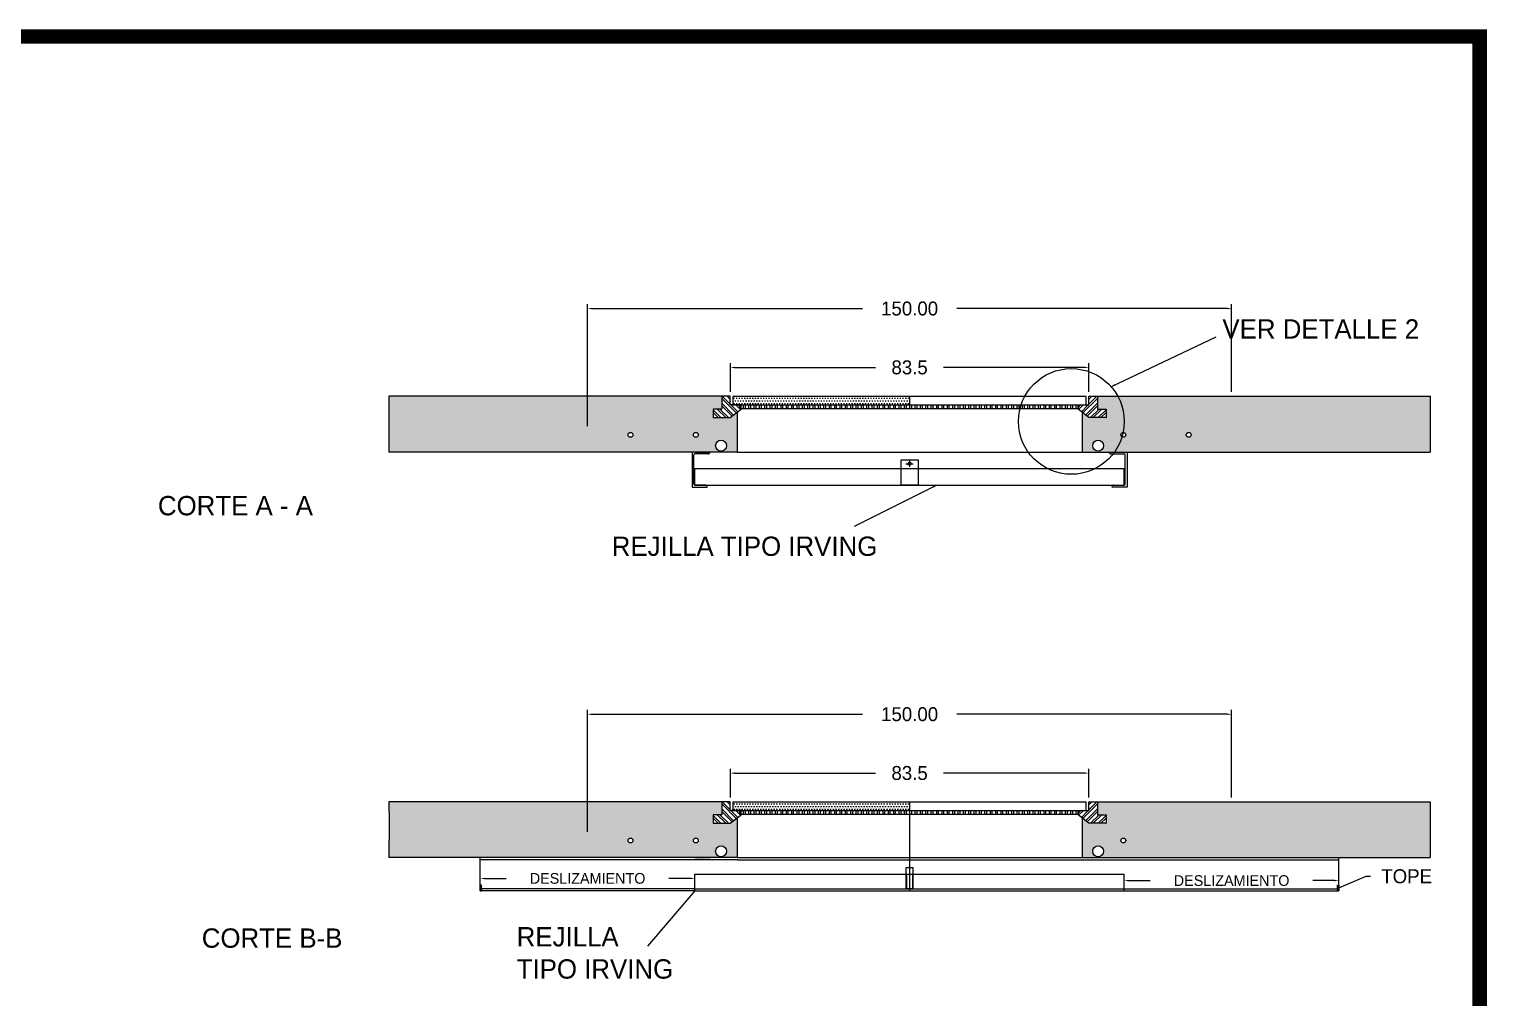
# Model space of a CAD drawing. Header units: centimetres. Extents: x 97 to 420531, y -2964 to 2316.
# Drawn here: x 2044 to 2723, y 1347 to 1798 of the extents above; entities that cross this region are included whole.
import ezdxf

# ---------------------------------------------------------------- set-up
doc = ezdxf.new("R2010")
doc.units = ezdxf.units.CM
doc.header["$LTSCALE"] = 10
doc.header["$MEASUREMENT"] = 0
doc.layers.get('0').update_dxf_attribs({"linetype": 'CONTINUOUS'})
doc.layers.get('DEFPOINTS').update_dxf_attribs({"color": 2, "linetype": 'CONTINUOUS'})
for name, color, linetype in [('acero', 7, 'CONTINUOUS'), ('CONCRETO', 7, 'CONTINUOUS'), ('Dimensiones', 7, 'CONTINUOUS'), ('HERRAJE', 13, 'CONTINUOUS'), ('MALLA', 5, 'CONTINUOUS'), ('MARCO', 7, 'CONTINUOUS'), ('REGISTRO', 1, 'CONTINUOUS'), ('TAPA', 120, 'CONTINUOUS'), ('TEXTOS', 7, 'CONTINUOUS'), ('VARILLAS', 30, 'CONTINUOUS')]:
    doc.layers.add(name, color=color, linetype=linetype)
doc.styles.get("Standard").update_dxf_attribs({"font": ''})
doc.styles.get('Standard').set_extended_font_data('Zurich Ex BT')
doc.dimstyles.get("Standard").update_dxf_attribs({"dimtxt": 6.5, "dimasz": 2, "dimexe": 2, "dimexo": 2, "dimgap": 5, "dimtad": 0, "dimtih": 1, "dimtoh": 1, "dimzin": 0, "dimdsep": 46, "dimtxsty": 'Standard', "dimcen": 0.09, "dimclrt": 256, "dimadec": 0, "dimazin": 0, "dimtfac": 1, "dimtofl": 0, "dimtmove": 0, "dimatfit": 3, "dimfxl": 0, "dimtolj": 1, "dimtzin": 0, "dimarcsym": 0})

# ---------------------------------------------------------------- blocks, each defined once
blk = doc.blocks.new('*D10')
at = {"layer": 'DEFPOINTS', "color": 0}
for p in [(2303.93, 1668.15), (2603.93, 1627.34), (2303.93, 1611.34)]:
    blk.add_point(p, dxfattribs=at)
at = {"layer": 'Dimensiones', "color": 0, "lineweight": -2}
for p, q in [((2303.93, 1613.34), (2303.93, 1670.15)), ((2305.93, 1668.15), (2431.97, 1668.15)), ((2601.93, 1668.15), (2475.88, 1668.15)), ((2603.93, 1629.34), (2603.93, 1670.15))]:
    blk.add_line(p, q, dxfattribs=at)
at = {"layer": 'Dimensiones', "color": 0}
for points in [[(2305.93, 1668.49), (2305.93, 1667.82), (2303.93, 1668.15)], [(2601.93, 1668.49), (2601.93, 1667.82), (2603.93, 1668.15)]]:
    blk.add_solid(points, dxfattribs=at)
at = {"layer": 'Dimensiones', "insert": (2453.93, 1668.15), "char_height": 6.5, "attachment_point": 5}
blk.add_mtext('\\A1;150.00', dxfattribs=at)
blk = doc.blocks.new('*D11')
at = {"layer": 'DEFPOINTS', "color": 0}
for p in [(2537.43, 1640.74), (2370.43, 1627.34), (2537.43, 1627.34)]:
    blk.add_point(p, dxfattribs=at)
at = {"layer": 'Dimensiones', "color": 0, "lineweight": -2}
for p, q in [((2370.43, 1629.34), (2370.43, 1642.74)), ((2372.43, 1640.74), (2438.07, 1640.74)), ((2535.43, 1640.74), (2469.78, 1640.74)), ((2537.43, 1629.34), (2537.43, 1642.74))]:
    blk.add_line(p, q, dxfattribs=at)
at = {"layer": 'Dimensiones', "color": 0}
for points in [[(2372.43, 1641.07), (2372.43, 1640.4), (2370.43, 1640.74)], [(2535.43, 1641.07), (2535.43, 1640.4), (2537.43, 1640.74)]]:
    blk.add_solid(points, dxfattribs=at)
at = {"layer": 'Dimensiones', "insert": (2453.93, 1640.74), "char_height": 6.5, "attachment_point": 5}
blk.add_mtext('\\A1;83.5', dxfattribs=at)
blk = doc.blocks.new('*D12')
at = {"layer": 'DEFPOINTS', "color": 0}
for p in [(2303.93, 1479.19), (2603.93, 1438.39), (2303.93, 1422.39)]:
    blk.add_point(p, dxfattribs=at)
at = {"layer": 'Dimensiones', "color": 0, "lineweight": -2}
for p, q in [((2303.93, 1424.39), (2303.93, 1481.19)), ((2603.93, 1440.39), (2603.93, 1481.19)), ((2305.93, 1479.19), (2431.97, 1479.19)), ((2601.93, 1479.19), (2475.88, 1479.19))]:
    blk.add_line(p, q, dxfattribs=at)
at = {"layer": 'Dimensiones', "color": 0}
for points in [[(2305.93, 1479.53), (2305.93, 1478.86), (2303.93, 1479.19)], [(2601.93, 1479.53), (2601.93, 1478.86), (2603.93, 1479.19)]]:
    blk.add_solid(points, dxfattribs=at)
at = {"layer": 'Dimensiones', "insert": (2453.93, 1479.19), "char_height": 6.5, "attachment_point": 5}
blk.add_mtext('\\A1;150.00', dxfattribs=at)
blk = doc.blocks.new('*D13')
at = {"layer": 'DEFPOINTS', "color": 0}
for p in [(2537.43, 1451.78), (2370.43, 1438.39), (2537.43, 1438.39)]:
    blk.add_point(p, dxfattribs=at)
at = {"layer": 'Dimensiones', "color": 0, "lineweight": -2}
for p, q in [((2370.43, 1440.39), (2370.43, 1453.78)), ((2537.43, 1440.39), (2537.43, 1453.78)), ((2372.43, 1451.78), (2438.07, 1451.78)), ((2535.43, 1451.78), (2469.78, 1451.78))]:
    blk.add_line(p, q, dxfattribs=at)
at = {"layer": 'Dimensiones', "color": 0}
for points in [[(2372.43, 1452.11), (2372.43, 1451.44), (2370.43, 1451.78)], [(2535.43, 1452.11), (2535.43, 1451.44), (2537.43, 1451.78)]]:
    blk.add_solid(points, dxfattribs=at)
at = {"layer": 'Dimensiones', "insert": (2453.93, 1451.78), "char_height": 6.5, "attachment_point": 5}
blk.add_mtext('\\A1;83.5', dxfattribs=at)
blk = doc.blocks.new('*D45')
at = {"layer": 'acero', "color": 0, "lineweight": -2}
for p, q in [((2253.93, 1398.93), (2253.93, 1404.71)), ((2255.93, 1402.71), (2266.04, 1402.71)), ((2351.93, 1402.71), (2341.81, 1402.71)), ((2353.93, 1398.93), (2353.93, 1404.71))]:
    blk.add_line(p, q, dxfattribs=at)
at = {"layer": 'acero', "color": 0}
for points in [[(2255.93, 1403.04), (2255.93, 1402.38), (2253.93, 1402.71)], [(2351.93, 1403.04), (2351.93, 1402.38), (2353.93, 1402.71)]]:
    blk.add_solid(points, dxfattribs=at)
at = {"layer": 'DEFPOINTS', "color": 0}
for p in [(2353.93, 1402.71), (2253.93, 1396.93), (2353.93, 1396.93)]:
    blk.add_point(p, dxfattribs=at)
at = {"layer": 'acero', "insert": (2303.93, 1402.71), "char_height": 5, "attachment_point": 5}
blk.add_mtext('\\A1;DESLIZAMIENTO', dxfattribs=at)
blk = doc.blocks.new('*D46')
at = {"layer": 'acero', "color": 0, "lineweight": -2}
for p, q in [((2553.93, 1398.93), (2553.93, 1403.68)), ((2555.93, 1401.68), (2566.04, 1401.68)), ((2651.93, 1401.68), (2641.81, 1401.68)), ((2653.93, 1398.93), (2653.93, 1403.68))]:
    blk.add_line(p, q, dxfattribs=at)
at = {"layer": 'acero', "color": 0}
for points in [[(2555.93, 1402.01), (2555.93, 1401.35), (2553.93, 1401.68)], [(2651.93, 1402.01), (2651.93, 1401.35), (2653.93, 1401.68)]]:
    blk.add_solid(points, dxfattribs=at)
at = {"layer": 'DEFPOINTS', "color": 0}
for p in [(2653.93, 1401.68), (2553.93, 1396.93), (2653.93, 1396.93)]:
    blk.add_point(p, dxfattribs=at)
at = {"layer": 'acero', "insert": (2603.93, 1401.68), "char_height": 5, "attachment_point": 5}
blk.add_mtext('\\A1;DESLIZAMIENTO', dxfattribs=at)
blk = doc.blocks.new('Marco y Logo')
at = {"layer": 'MARCO', "linetype": 'Continuous', "const_width": 6.79}
blk.add_lwpolyline([(2719.43, 100), (2719.43, 1794.92), (100, 1794.92), (100, 100)], close=True, dxfattribs=at)
blk = doc.blocks.new('Marco y LogoS')
at = {"layer": 'MARCO', "linetype": 'Continuous', "const_width": 6.79}
blk.add_lwpolyline([(2719.43, 100), (2719.43, 1794.92), (100, 1794.92), (100, 100)], close=True, dxfattribs=at)
at = {"layer": 'Dimensiones'}
blk.add_blockref('Marco y Logo', (0, 0), dxfattribs=at)

msp = doc.modelspace()

# ---------------------------------------------------------------- hatches: boundary and pattern name
at = {"layer": 'acero'}
h = msp.add_hatch(dxfattribs=at)
h.set_pattern_fill('ANSI31', color=256, style=0)
h.set_pattern_definition([(135, (4907.85097, 0), (0.0883883476, 0.0883883476), [])])
h.paths.add_polyline_path([(2253.925, 1396.93), (2254.562, 1396.93), (2254.562, 1399.628), (2253.925, 1399.627)])
h = msp.add_hatch(dxfattribs=at)
h.set_pattern_fill('ANSI31', color=256, style=0)
h.paths.add_polyline_path([(2653.925, 1399.627), (2653.289, 1399.628), (2653.289, 1396.93), (2653.925, 1396.93)])
at = {"layer": 'CONCRETO'}
h = msp.add_hatch(dxfattribs=at)
h.set_pattern_fill('AR-SAND', color=256, scale=2, style=0)
h.set_pattern_definition([(37.5, (-30726.0214, 5983.2763), (-0.12598672, 3.85364754), [0, -3.04, 0, -3.4, 0, -3.25]), (7.5, (-30726.0214, 5983.2763), (3.5395534, 5.6442921), [0, -1.64, 0, -2.74, 0, -1.05]), (327.5, (-30728.4814, 5983.2763), (6.22828372, 0.0113181), [0, -1, 0, -3.6, 0, -4.7]), (317.5, (-30728.4814, 5983.2763), (6.0122532, 1.7553511), [0, -0.5, 0, -2.36, 0, -2.7])])
h.paths.add_polyline_path([(2696.408, 1601.345), (2696.408, 1617.345), (2696.408, 1627.345), (2541.425, 1627.345), (2541.425, 1621.345), (2545.425, 1621.345), (2545.425, 1617.345), (2537.425, 1617.345), (2534.275, 1619.865), (2534.275, 1601.345)])
h.paths.add_polyline_path([(2582.816, 1609.345, -1), (2585.092, 1609.345, -1)], flags=16)
h.paths.add_polyline_path([(2552.336, 1609.345, -1), (2554.612, 1609.345, -1)], flags=16)
h.paths.add_polyline_path([(2539.211, 1604.294, -1), (2544.291, 1604.294, -1)], flags=16)
h.paths.add_polyline_path([(2373.576, 1601.345), (2373.576, 1619.865), (2370.425, 1617.345), (2362.425, 1617.345), (2362.425, 1621.345), (2366.425, 1621.345), (2366.425, 1627.345), (2211.326, 1627.345), (2211.326, 1601.345)])
h.paths.add_polyline_path([(2325.035, 1609.345, -1), (2322.759, 1609.345, -1)], flags=16)
h.paths.add_polyline_path([(2355.515, 1609.345, -1), (2353.239, 1609.345, -1)], flags=16)
h.paths.add_polyline_path([(2368.64, 1604.294, -1), (2363.56, 1604.294, -1)], flags=16)
h.paths.add_polyline_path([(2373.576, 1412.385), (2373.576, 1430.906), (2370.425, 1428.385), (2362.425, 1428.385), (2362.425, 1432.385), (2366.425, 1432.385), (2366.425, 1438.385), (2211.402, 1438.385), (2211.436, 1428.385), (2211.402, 1412.385)])
h.paths.add_polyline_path([(2325.035, 1420.385, -1), (2322.759, 1420.385, -1)], flags=16)
h.paths.add_polyline_path([(2355.515, 1420.385, -1), (2353.239, 1420.385, -1)], flags=16)
h.paths.add_polyline_path([(2368.64, 1415.334, -1), (2363.56, 1415.334, -1)], flags=16)
h.paths.add_polyline_path([(2541.425, 1438.385), (2541.425, 1432.385), (2545.425, 1432.385), (2545.425, 1428.385), (2537.425, 1428.385), (2534.275, 1430.906), (2534.275, 1412.385), (2696.449, 1412.385), (2696.415, 1428.385), (2696.449, 1438.385)])
h.paths.add_polyline_path([(2552.336, 1420.385, -1), (2554.612, 1420.385, -1)], flags=16)
h.paths.add_polyline_path([(2539.211, 1415.334, -1), (2544.291, 1415.334, -1)], flags=16)
at = {"layer": 'HERRAJE'}
h = msp.add_hatch(dxfattribs=at)
h.set_pattern_fill('STEEL', color=256, scale=20, style=0)
h.set_pattern_definition([(135, (2375.4255, 1617.3446), (1.76777, 1.76777), []), (135, (2375.4255, 1618.5946), (1.76777, 1.76777), [])])
h.paths.add_polyline_path([(2370.425, 1623.345), (2370.425, 1627.345), (2366.425, 1627.345), (2366.425, 1621.345), (2362.425, 1621.345), (2362.425, 1617.345), (2370.425, 1617.345), (2375.425, 1621.345), (2375.425, 1623.345)])
h = msp.add_hatch(dxfattribs=at)
h.set_pattern_fill('STEEL', color=256, scale=20, angle=45, style=0)
h.set_pattern_definition([(90, (2374.9255, 1621.5186), (-2.5, 4e-16), []), (90, (2374.0416, 1622.4024), (-2.5, 4e-16), [])])
h.paths.add_polyline_path([(2532.925, 1623.344), (2374.925, 1623.344), (2374.925, 1621.519), (2532.925, 1621.519)])
h = msp.add_hatch(dxfattribs=at)
h.set_pattern_fill('STEEL', color=256, scale=20, style=0)
h.set_pattern_definition([(45, (2532.4255, 1617.3446), (-1.76777, 1.76777), []), (45, (2532.4255, 1618.5946), (-1.76777, 1.76777), [])])
h.paths.add_polyline_path([(2537.425, 1623.345), (2532.425, 1623.345), (2532.425, 1621.345), (2537.425, 1617.345), (2545.425, 1617.345), (2545.425, 1621.345), (2541.425, 1621.345), (2541.425, 1627.345), (2537.425, 1627.345)])
h = msp.add_hatch(dxfattribs=at)
h.set_pattern_fill('STEEL', color=256, scale=20, style=0)
h.set_pattern_definition([(135, (2375.4255, 1428.3853), (1.76777, 1.76777), []), (135, (2375.4255, 1429.6353), (1.76777, 1.76777), [])])
h.paths.add_polyline_path([(2370.425, 1434.385), (2370.425, 1438.385), (2366.425, 1438.385), (2366.425, 1432.385), (2362.425, 1432.385), (2362.425, 1428.385), (2370.425, 1428.385), (2375.425, 1432.385), (2375.425, 1434.385)])
h = msp.add_hatch(dxfattribs=at)
h.set_pattern_fill('STEEL', color=256, scale=20, angle=45, style=0)
h.set_pattern_definition([(90, (2374.9255, 1432.5592), (-2.5, 4e-16), []), (90, (2374.0416, 1433.443), (-2.5, 4e-16), [])])
h.paths.add_polyline_path([(2532.925, 1434.384), (2374.925, 1434.384), (2374.925, 1432.559), (2532.925, 1432.559)])
h = msp.add_hatch(dxfattribs=at)
h.set_pattern_fill('STEEL', color=256, scale=20, style=0)
h.set_pattern_definition([(45, (2532.4255, 1428.3853), (-1.76777, 1.76777), []), (45, (2532.4255, 1429.6353), (-1.76777, 1.76777), [])])
h.paths.add_polyline_path([(2537.425, 1434.385), (2532.425, 1434.385), (2532.425, 1432.385), (2537.425, 1428.385), (2545.425, 1428.385), (2545.425, 1432.385), (2541.425, 1432.385), (2541.425, 1438.385), (2537.425, 1438.385)])
at = {"layer": 'TAPA'}
h = msp.add_hatch(dxfattribs=at)
h.set_pattern_fill('DOTS', color=256, scale=20, style=0)
h.set_pattern_definition([(0, (2216.5319, 1255.1486), (0.625, 1.25), [0, -1.25])])
h.paths.add_polyline_path([(2371.625, 1627.145), (2371.625, 1623.345), (2453.925, 1623.345), (2453.925, 1627.145)])
h = msp.add_hatch(dxfattribs=at)
h.set_pattern_fill('DOTS', color=256, scale=20, style=0)
h.set_pattern_definition([(0, (2216.5319, 1066.1892), (0.625, 1.25), [0, -1.25])])
h.paths.add_polyline_path([(2371.625, 1438.185), (2371.625, 1434.385), (2453.925, 1434.385), (2453.925, 1438.185)])

# ---------------------------------------------------------------- linework, layer by layer
for p, q in [((2353.925, 1601.345), (2360.996, 1601.345)), ((2360.143, 1600.5), (2353.934, 1600.5)), ((2547.708, 1600.5), (2553.917, 1600.5)), ((2353.925, 1412.385), (2360.996, 1412.385))]:
    msp.add_line(p, q)
for centre, radius, start, end in [((2353.934, 1600), 0.5, 90, 180), ((2360.15, 1601.346), 0.846, 269.532618, 359.919107), ((2547.701, 1601.346), 0.846, 180.080893, 270.467382), ((2553.917, 1600), 0.5, 0, 90)]:
    msp.add_arc(centre, radius, start, end)
at = {"layer": 'acero'}
for p, q in [((2352.59, 1601.345), (2352.59, 1585.045)), ((2353.434, 1586.39), (2353.434, 1600)), ((2452.2, 1595.904), (2455.666, 1595.904)), ((2453.925, 1597.339), (2453.925, 1594.439)), ((2554.417, 1586.39), (2554.417, 1600)), ((2555.261, 1601.345), (2555.261, 1585.045)), ((2353.925, 1585.89), (2353.925, 1593.617)), ((2353.925, 1593.617), (2553.925, 1593.617)), ((2553.925, 1585.89), (2553.925, 1593.617)), ((2352.59, 1585.045), (2359.661, 1585.045)), ((2353.925, 1585.89), (2553.925, 1585.89)), ((2358.808, 1585.89), (2353.934, 1585.89)), ((2555.261, 1585.045), (2548.19, 1585.045)), ((2549.043, 1585.89), (2553.917, 1585.89)), ((2453.925, 1438.185), (2453.925, 1396.93)), ((2253.925, 1396.93), (2253.925, 1412.385)), ((2653.925, 1396.93), (2653.925, 1412.385)), ((2353.925, 1396.93), (2353.925, 1404.658)), ((2353.925, 1404.658), (2452.212, 1404.658)), ((2455.639, 1404.658), (2553.925, 1404.658)), ((2553.925, 1396.93), (2553.925, 1404.658)), ((2353.925, 1397.93), (2253.925, 1397.93)), ((2353.925, 1396.93), (2253.925, 1396.93)), ((2353.925, 1397.93), (2553.925, 1397.93)), ((2353.925, 1396.93), (2553.925, 1396.93)), ((2553.925, 1397.93), (2653.289, 1397.93)), ((2553.925, 1396.93), (2653.925, 1396.93))]:
    msp.add_line(p, q, dxfattribs=at)
for points in [[(2449.967, 1597.699), (2457.884, 1597.699), (2457.884, 1585.89), (2449.967, 1585.89)], [(2452.212, 1397.93), (2455.639, 1397.93), (2455.639, 1407.657), (2452.212, 1407.657)], [(2254.562, 1399.628), (2253.925, 1399.627), (2253.925, 1396.93), (2254.562, 1396.93)], [(2452.572, 1404.653), (2455.279, 1404.649), (2455.279, 1397.93), (2452.572, 1397.93)], [(2653.289, 1399.628), (2653.925, 1399.627), (2653.925, 1396.93), (2653.289, 1396.93)]]:
    msp.add_lwpolyline(points, close=True, dxfattribs=at)
msp.add_circle((2453.923, 1595.904), 0.75, dxfattribs=at)
for centre, radius, start, end in [((2353.934, 1586.39), 0.5, 180, 270), ((2353.925, 1586.381), 0.491, 180, 270), ((2358.815, 1585.044), 0.846, 0.080893, 90.467382), ((2549.036, 1585.044), 0.846, 89.532618, 179.919107), ((2553.917, 1586.39), 0.5, 270, 0)]:
    msp.add_arc(centre, radius, start, end, dxfattribs=at)
at = {"layer": 'CONCRETO'}
msp.add_circle((2583.954, 1609.345), 1.138, dxfattribs=at)
at = {"layer": 'HERRAJE'}
for points in [[(2370.425, 1623.345), (2370.425, 1627.345), (2366.425, 1627.345), (2366.425, 1621.345), (2362.425, 1621.345), (2362.425, 1617.345), (2370.425, 1617.345), (2375.425, 1621.345), (2375.425, 1623.345)], [(2375.425, 1623.345), (2532.425, 1623.345), (2532.425, 1621.519), (2375.425, 1621.519)], [(2537.425, 1623.345), (2537.425, 1627.345), (2541.425, 1627.345), (2541.425, 1621.345), (2545.425, 1621.345), (2545.425, 1617.345), (2537.425, 1617.345), (2532.425, 1621.345), (2532.425, 1623.345)], [(2370.425, 1434.385), (2370.425, 1438.385), (2366.425, 1438.385), (2366.425, 1432.385), (2362.425, 1432.385), (2362.425, 1428.385), (2370.425, 1428.385), (2375.425, 1432.385), (2375.425, 1434.385)], [(2375.425, 1434.385), (2532.425, 1434.385), (2532.425, 1432.559), (2375.425, 1432.559)], [(2537.425, 1434.385), (2537.425, 1438.385), (2541.425, 1438.385), (2541.425, 1432.385), (2545.425, 1432.385), (2545.425, 1428.385), (2537.425, 1428.385), (2532.425, 1432.385), (2532.425, 1434.385)]]:
    msp.add_lwpolyline(points, close=True, dxfattribs=at)
at = {"layer": 'MALLA'}
for centre in [(2323.897, 1609.345), (2354.377, 1609.345), (2553.474, 1609.345), (2323.897, 1420.385), (2354.377, 1420.385), (2553.474, 1420.385)]:
    msp.add_circle(centre, 1.138, dxfattribs=at)
at = {"layer": 'REGISTRO'}
for p, q in [((2211.326, 1627.345), (2211.326, 1601.345)), ((2373.576, 1619.865), (2373.576, 1601.345)), ((2534.275, 1619.865), (2534.275, 1601.345)), ((2696.408, 1617.345), (2696.408, 1601.345)), ((2373.576, 1601.345), (2211.326, 1601.345)), ((2373.576, 1601.345), (2534.275, 1601.345)), ((2534.275, 1601.345), (2696.408, 1601.345)), ((2211.436, 1428.385), (2211.402, 1412.385)), ((2373.576, 1430.906), (2373.576, 1412.385)), ((2534.275, 1430.906), (2534.275, 1412.385)), ((2696.415, 1428.385), (2696.449, 1412.385)), ((2373.576, 1412.385), (2211.364, 1412.385)), ((2373.576, 1412.385), (2534.275, 1412.385)), ((2534.275, 1412.385), (2696.487, 1412.385)), ((2373.576, 1411.385), (2253.925, 1411.385)), ((2373.576, 1411.385), (2534.275, 1411.385)), ((2534.275, 1411.385), (2653.925, 1411.385))]:
    msp.add_line(p, q, dxfattribs=at)
at = {"layer": 'REGISTRO', "linetype": 'Continuous'}
msp.add_line((2366.425, 1627.345), (2211.326, 1627.345), dxfattribs=at)
for points in [[(2541.425, 1627.345), (2696.408, 1627.345), (2696.408, 1617.345)], [(2366.425, 1438.385), (2211.402, 1438.385), (2211.436, 1428.385)], [(2541.425, 1438.385), (2696.449, 1438.385), (2696.415, 1428.385)]]:
    msp.add_lwpolyline(points, dxfattribs=at)
at = {"layer": 'TAPA'}
for p, q in [((2453.925, 1627.145), (2453.925, 1623.345)), ((2453.925, 1438.185), (2453.925, 1434.385))]:
    msp.add_line(p, q, dxfattribs=at)
for points in [[(2536.225, 1623.345), (2536.225, 1627.145), (2371.625, 1627.145), (2371.625, 1623.345)], [(2536.225, 1434.385), (2536.225, 1438.185), (2371.625, 1438.185), (2371.625, 1434.385)]]:
    msp.add_lwpolyline(points, close=True, dxfattribs=at)
at = {"layer": 'TEXTOS'}
msp.add_circle((2529.255, 1615.579), 24.623, dxfattribs=at)
at = {"layer": 'VARILLAS'}
for centre in [(2366.1, 1604.294), (2541.751, 1604.294), (2366.1, 1415.334), (2541.751, 1415.334)]:
    msp.add_circle(centre, 2.54, dxfattribs=at)

# ---------------------------------------------------------------- block references
at = {"layer": 'Dimensiones'}
msp.add_blockref('Marco y LogoS', (0, 0), dxfattribs=at)

# ---------------------------------------------------------------- texts
at = {"layer": 'acero', "attachment_point": 1}
for s, insert, char_height, width in [('VER DETALLE 2', (2599.648, 1663.164), 9, 264.71947), ('CORTE A - A', (2103.78, 1580.86), 9, 264.71947), ('REJILLA TIPO IRVING', (2315.181, 1561.961), 9, 264.71947), ('\\A1;TOPE', (2673.65, 1406.978), 6.5, 1.2), ('CORTE B-B', (2124.211, 1379.424), 9, 264.71947), ('REJILLA \\PTIPO IRVING', (2270.914, 1380.045), 9, 264.71947)]:
    msp.add_mtext(s, dxfattribs=dict(at, insert=insert, char_height=char_height, width=width))

# ---------------------------------------------------------------- dimensions: what is measured, and where the dimension line sits
at = {"layer": 'acero'}
for base, p1, p2, picture, middle in [((2353.925, 1402.71), (2253.925, 1396.93), (2353.925, 1396.93), '*D45', (2303.925, 1402.71)), ((2653.925, 1401.681), (2553.925, 1396.93), (2653.925, 1396.93), '*D46', (2603.925, 1401.681))]:
    dim = msp.add_linear_dim(base=base, p1=p1, p2=p2, text='DESLIZAMIENTO', dimstyle='Standard', override={"dimtxt": 5}, dxfattribs=at)
    dim.commit()
    dim.dimension.update_dxf_attribs({"geometry": picture, "text_midpoint": middle})
at = {"layer": 'Dimensiones'}
for base, p1, p2, picture, middle in [((2303.925, 1668.153), (2603.925, 1627.345), (2303.925, 1611.345), '*D10', (2453.925, 1668.153)), ((2303.925, 1479.194), (2603.925, 1438.385), (2303.925, 1422.385), '*D12', (2453.925, 1479.194))]:
    dim = msp.add_linear_dim(base=base, p1=p1, p2=p2, text='150.00', dimstyle='Standard', dxfattribs=at)
    dim.commit()
    dim.dimension.update_dxf_attribs({"geometry": picture, "text_midpoint": middle, "dimtype": 160})
for base, p1, p2, picture, middle in [((2537.425, 1640.736), (2370.425, 1627.345), (2537.425, 1627.345), '*D11', (2453.925, 1640.736)), ((2537.425, 1451.776), (2370.425, 1438.385), (2537.425, 1438.385), '*D13', (2453.925, 1451.776))]:
    dim = msp.add_linear_dim(base=base, p1=p1, p2=p2, text='83.5', dimstyle='Standard', dxfattribs=at)
    dim.commit()
    dim.dimension.update_dxf_attribs({"geometry": picture, "text_midpoint": middle})

# ---------------------------------------------------------------- leaders
at = {"layer": 'acero', "annotation_type": 0, "has_hookline": 1, "hookline_direction": 0, "text_width": 22.905}
msp.add_leader([(2653.925, 1398.278), (2666.65, 1403.728), (2668.65, 1403.728)], dimstyle='Standard', override={"dimgap": 5, "dimtad": 0}, dxfattribs=at)
at = {"layer": 'acero'}
msp.add_leader([(2353.925, 1396.93), (2331.8, 1371.114)], dimstyle='Standard', override={"dimgap": 5, "dimtad": 0}, dxfattribs=at)
at = {"layer": 'TEXTOS'}
for points in [[(2547.66, 1631.781), (2596.754, 1655.056)], [(2466.692, 1585.89), (2428.044, 1566.602)]]:
    msp.add_leader(points, dimstyle='Standard', override={"dimgap": 5, "dimtad": 0}, dxfattribs=at)

doc.saveas('drawing.dxf')
